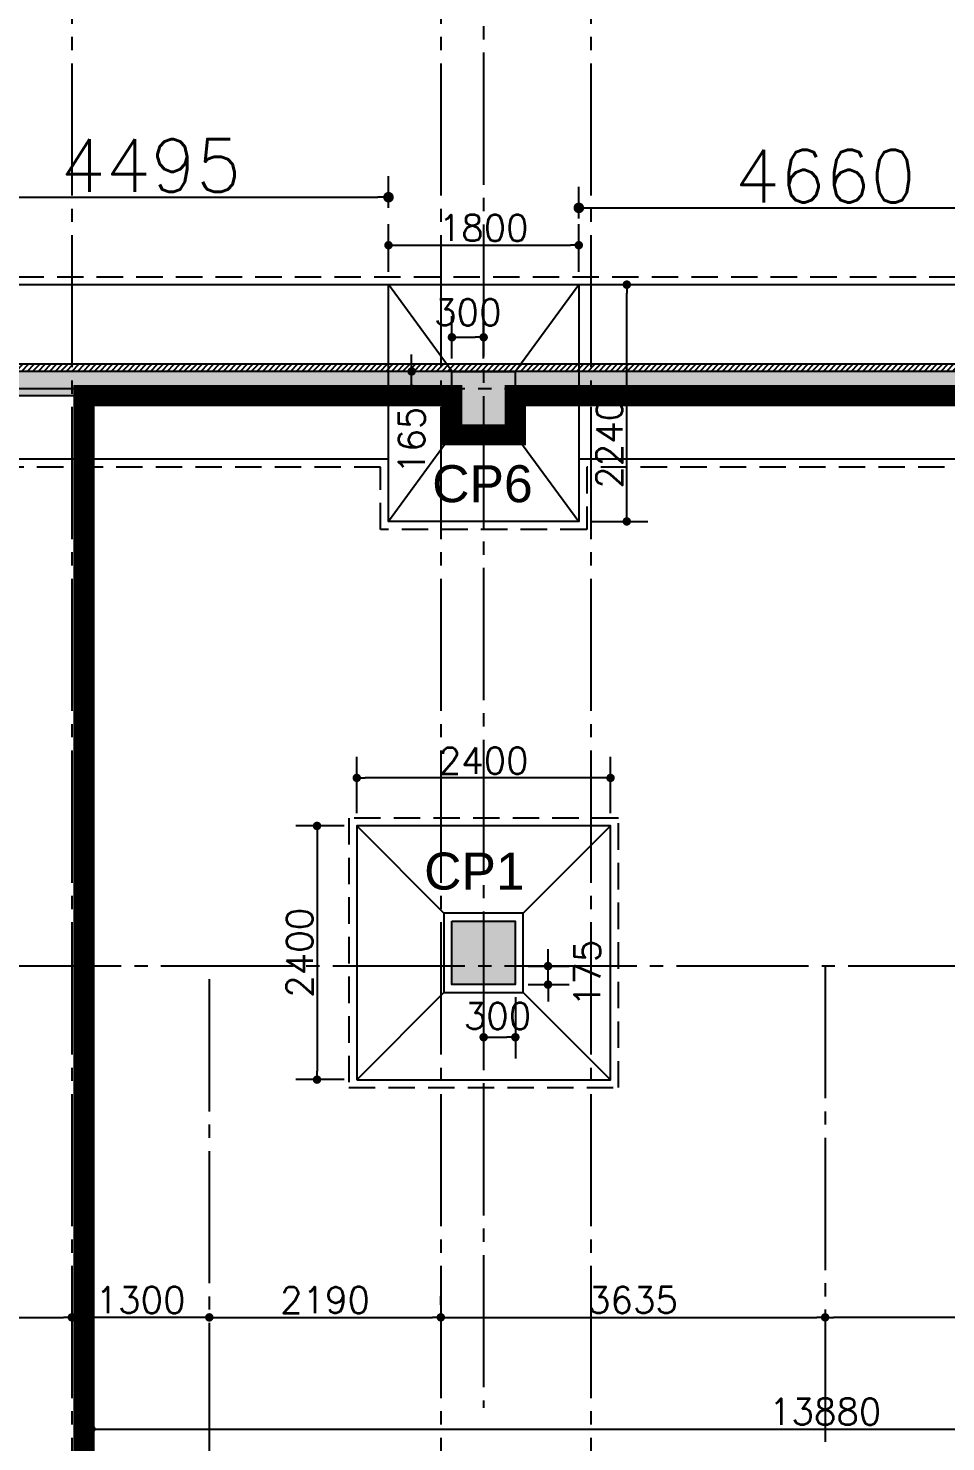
# Model space of a CAD drawing. Extents: x -200722 to 834823, y -494970 to 88783.
# Drawn here: x 293631 to 302309, y 41080 to 54450 of the extents above; entities that cross this region are included whole.
import ezdxf

# ---------------------------------------------------------------- set-up
doc = ezdxf.new("R2010")
doc.units = 0
doc.header["$LTSCALE"] = 100
doc.header["$MEASUREMENT"] = 0
doc.header["$PDMODE"] = 34
for name, pattern in [('ACAD_ISO04W100', [30, 24, -3, 0, -3]), ('CL', [3.25, 2.5, -0.25, 0.25, -0.25]), ('HIDDEN', [0.375, 0.25, -0.125])]:
    doc.linetypes.add(name, pattern=pattern)
doc.layers.get('0').update_dxf_attribs({"linetype": 'CONTINUOUS'})
doc.layers.get('DEFPOINTS').update_dxf_attribs({"linetype": 'CONTINUOUS'})
for name, color, linetype in [('A-Grid', 5, 'ACAD_ISO04W100'), ('BEAM', 4, 'CONTINUOUS'), ('COL', 150, 'CONTINUOUS'), ('DIM', 3, 'CONTINUOUS'), ('F_EXEC', 3, 'HIDDEN'), ('F_FTG1', 11, 'CONTINUOUS'), ('RCCWALL', 6, 'CONTINUOUS'), ('TEXT', 2, 'CONTINUOUS')]:
    doc.layers.add(name, color=color, linetype=linetype)
doc.layers.add('HATCH', color=252, linetype='CONTINUOUS', lineweight=30)
doc.styles.add('AR', font='arial.ttf')
doc.styles.add('ROMANS', font='romans.shx')
doc.styles.get("Standard").update_dxf_attribs({"font": 'simplex.shx'})
doc.dimstyles.new('01 S.K', dxfattribs={"dimtxt": 230, "dimasz": 100, "dimexe": 200, "dimexo": 100, "dimgap": 50, "dimtad": 1, "dimdec": 0, "dimzin": 0, "dimdsep": 46, "dimtxsty": 'Standard', "dimblk": 'DOT', "dimcen": 0.09, "dimclrd": 4, "dimclre": 4, "dimclrt": 4, "dimadec": 0, "dimazin": 0, "dimtfac": 1, "dimtdec": 0, "dimtofl": 0, "dimtmove": 0, "dimatfit": 3, "dimfxl": 2, "dimtolj": 1, "dimtzin": 0, "dimarcsym": 1})
doc.dimstyles.new('STANDARD$0', dxfattribs={"dimtxt": 2.5, "dimasz": 2.5, "dimexe": 2, "dimexo": 0.7, "dimgap": 0.9, "dimtad": 1, "dimdec": 0, "dimdsep": 46, "dimtxsty": 'ROMANS', "dimcen": 0.09, "dimclrd": 4, "dimclre": 4, "dimclrt": 3, "dimadec": 0, "dimazin": 0, "dimtfac": 1, "dimtdec": 0, "dimtmove": 0, "dimatfit": 3, "dimfxl": 1, "dimtolj": 1, "dimtzin": 0, "dimarcsym": 0})

# ---------------------------------------------------------------- blocks, each defined once
blk = doc.blocks.new('DOT')
at = {"color": 0, "linetype": 'ByBlock'}
blk.add_line((-0.5, 0), (-1, 0), dxfattribs=at)
at = {"color": 0, "linetype": 'ByBlock', "const_width": 0.5}
blk.add_lwpolyline([(-0.25, 0, 1), (0.25, 0, 1)], format="xyb", close=True, dxfattribs=at)
blk = doc.blocks.new('*D476')
at = {"layer": 'BEAM', "color": 0, "lineweight": -2, "transparency": 16777216}
for p, q in [((295263, 42256), (294123, 42256)), ((294043, 42136), (294043, 42056)), ((295343, 42136), (295343, 42056))]:
    blk.add_line(p, q, dxfattribs=at)
at = {"layer": 'DEFPOINTS', "color": 0, "lineweight": -3, "transparency": 16777216}
for p in [(294043, 42256, 7447), (294043, 42256), (295343, 42256, 7447)]:
    blk.add_point(p, dxfattribs=at)
at = {"layer": 'BEAM', "color": 0, "lineweight": -2, "transparency": 16777216, "xscale": 80, "yscale": 80, "zscale": 80, "rotation": 180}
blk.add_blockref('DOT', (294043, 42256), dxfattribs=at)
at = {"layer": 'BEAM', "color": 0, "lineweight": -2, "transparency": 16777216, "xscale": 80, "yscale": 80, "zscale": 80}
blk.add_blockref('DOT', (295343, 42256), dxfattribs=at)
at = {"layer": 'BEAM', "color": 0, "transparency": 16777216, "insert": (294693, 42420), "char_height": 248, "attachment_point": 5}
blk.add_mtext('\\A1;1300', dxfattribs=at)
blk = doc.blocks.new('_DOT')
at = {"color": 0, "linetype": 'ByBlock'}
blk.add_line((-0.5, 0), (-1, 0), dxfattribs=at)
at = {"color": 0, "linetype": 'ByBlock', "const_width": 0.5}
blk.add_lwpolyline([(-0.25, 0, 1), (0.25, 0, 1)], format="xyb", close=True, dxfattribs=at)
blk = doc.blocks.new('*D477')
at = {"layer": 'BEAM', "color": 0, "lineweight": -2, "transparency": 16777216}
for p, q in [((297533, 42376), (297533, 42456)), ((295423, 42256), (297453, 42256)), ((295343, 42136), (295343, 42056))]:
    blk.add_line(p, q, dxfattribs=at)
at = {"layer": 'DEFPOINTS', "color": 0, "lineweight": -3, "transparency": 16777216}
for p in [(295343, 42256, 7447), (297533, 42256, 7447), (297533, 42256)]:
    blk.add_point(p, dxfattribs=at)
at = {"layer": 'BEAM', "color": 0, "lineweight": -2, "transparency": 16777216, "xscale": 80, "yscale": 80, "zscale": 80, "rotation": 180}
blk.add_blockref('DOT', (295343, 42256), dxfattribs=at)
at = {"layer": 'BEAM', "color": 0, "lineweight": -2, "transparency": 16777216, "xscale": 80, "yscale": 80, "zscale": 80}
blk.add_blockref('DOT', (297533, 42256), dxfattribs=at)
at = {"layer": 'BEAM', "color": 0, "transparency": 16777216, "insert": (296438, 42420), "char_height": 248, "attachment_point": 5}
blk.add_mtext('\\A1;2190', dxfattribs=at)
blk = doc.blocks.new('*D480')
at = {"layer": 'BEAM', "color": 0, "lineweight": -2, "transparency": 16777216}
for p, q in [((297613, 42256), (301088, 42256)), ((297533, 42136), (297533, 42056)), ((301168, 42136), (301168, 42056))]:
    blk.add_line(p, q, dxfattribs=at)
at = {"layer": 'DEFPOINTS', "color": 0, "lineweight": -3, "transparency": 16777216}
for p in [(297533, 42256, 7447), (301168, 42256, 7447), (301168, 42256)]:
    blk.add_point(p, dxfattribs=at)
at = {"layer": 'BEAM', "color": 0, "lineweight": -2, "transparency": 16777216, "xscale": 80, "yscale": 80, "zscale": 80, "rotation": 180}
blk.add_blockref('DOT', (297533, 42256), dxfattribs=at)
at = {"layer": 'BEAM', "color": 0, "lineweight": -2, "transparency": 16777216, "xscale": 80, "yscale": 80, "zscale": 80}
blk.add_blockref('DOT', (301168, 42256), dxfattribs=at)
at = {"layer": 'BEAM', "color": 0, "transparency": 16777216, "insert": (299350, 42420), "char_height": 248, "attachment_point": 5}
blk.add_mtext('\\A1;3635', dxfattribs=at)
blk = doc.blocks.new('*D496')
at = {"layer": 'BEAM', "color": 0, "lineweight": -2, "transparency": 16777216}
for p, q in [((294228, 40409), (294228, 41400)), ((308108, 40409), (308108, 41400)), ((294308, 41200), (308028, 41200))]:
    blk.add_line(p, q, dxfattribs=at)
at = {"layer": 'DEFPOINTS', "color": 0, "lineweight": -3, "transparency": 16777216}
for p in [(308108, 41200), (294228, 40289, 7447), (308108, 40289, 7447)]:
    blk.add_point(p, dxfattribs=at)
at = {"layer": 'BEAM', "color": 0, "lineweight": -2, "transparency": 16777216, "xscale": 80, "yscale": 80, "zscale": 80, "rotation": 180}
blk.add_blockref('DOT', (294228, 41200), dxfattribs=at)
at = {"layer": 'BEAM', "color": 0, "lineweight": -2, "transparency": 16777216, "xscale": 80, "yscale": 80, "zscale": 80}
blk.add_blockref('DOT', (308108, 41200), dxfattribs=at)
at = {"layer": 'BEAM', "color": 0, "transparency": 16777216, "insert": (301168, 41364), "char_height": 248, "attachment_point": 5}
blk.add_mtext('\\A1;13880', dxfattribs=at)
blk = doc.blocks.new('*D661')
at = {"layer": 'BEAM', "color": 0, "lineweight": -2, "transparency": 16777216}
for p, q in [((291908, 42256), (293963, 42256)), ((291828, 42136), (291828, 42056)), ((294043, 42136), (294043, 42056))]:
    blk.add_line(p, q, dxfattribs=at)
at = {"layer": 'DEFPOINTS', "color": 0, "lineweight": -3, "transparency": 16777216}
for p in [(291828, 42256, 7447), (294043, 42256, 7447), (294043, 42256)]:
    blk.add_point(p, dxfattribs=at)
at = {"layer": 'BEAM', "color": 0, "lineweight": -2, "transparency": 16777216, "xscale": 80, "yscale": 80, "zscale": 80, "rotation": 180}
blk.add_blockref('DOT', (291828, 42256), dxfattribs=at)
at = {"layer": 'BEAM', "color": 0, "lineweight": -2, "transparency": 16777216, "xscale": 80, "yscale": 80, "zscale": 80}
blk.add_blockref('DOT', (294043, 42256), dxfattribs=at)
at = {"layer": 'BEAM', "color": 0, "transparency": 16777216, "insert": (292935, 42420), "char_height": 248, "attachment_point": 5}
blk.add_mtext('\\A1;2215', dxfattribs=at)
blk = doc.blocks.new('*D678')
at = {"layer": 'BEAM', "color": 0, "lineweight": -2, "transparency": 16777216}
for p, q in [((304723, 42256), (301248, 42256)), ((301168, 42136), (301168, 42056)), ((304803, 42136), (304803, 42056))]:
    blk.add_line(p, q, dxfattribs=at)
at = {"layer": 'DEFPOINTS', "color": 0, "lineweight": -3, "transparency": 16777216}
for p in [(301168, 42256, 7447), (301168, 42256), (304803, 42256, 7447)]:
    blk.add_point(p, dxfattribs=at)
at = {"layer": 'BEAM', "color": 0, "lineweight": -2, "transparency": 16777216, "xscale": 80, "yscale": 80, "zscale": 80, "rotation": 180}
blk.add_blockref('DOT', (301168, 42256), dxfattribs=at)
at = {"layer": 'BEAM', "color": 0, "lineweight": -2, "transparency": 16777216, "xscale": 80, "yscale": 80, "zscale": 80}
blk.add_blockref('DOT', (304803, 42256), dxfattribs=at)
at = {"layer": 'BEAM', "color": 0, "transparency": 16777216, "insert": (302985, 42420), "char_height": 248, "attachment_point": 5}
blk.add_mtext('\\A1;3635', dxfattribs=at)
blk = doc.blocks.new('*D952')
at = {"layer": 'BEAM', "color": 0, "lineweight": -2, "transparency": 16777216}
for p, q in [((296738, 47025), (296738, 47559)), ((299138, 47025), (299138, 47559)), ((299058, 47359), (296818, 47359))]:
    blk.add_line(p, q, dxfattribs=at)
at = {"layer": 'DEFPOINTS', "color": 0, "lineweight": -3, "transparency": 16777216}
for p in [(296738, 47359), (296738, 46905, 7447), (299138, 46905, 7447)]:
    blk.add_point(p, dxfattribs=at)
at = {"layer": 'BEAM', "color": 0, "lineweight": -2, "transparency": 16777216, "xscale": 80, "yscale": 80, "zscale": 80, "rotation": 180}
blk.add_blockref('DOT', (296738, 47359), dxfattribs=at)
at = {"layer": 'BEAM', "color": 0, "lineweight": -2, "transparency": 16777216, "xscale": 80, "yscale": 80, "zscale": 80}
blk.add_blockref('DOT', (299138, 47359), dxfattribs=at)
at = {"layer": 'BEAM', "color": 0, "transparency": 16777216, "insert": (297938, 47523), "char_height": 248, "attachment_point": 5}
blk.add_mtext('\\A1;2400', dxfattribs=at)
blk = doc.blocks.new('*D953')
at = {"layer": 'BEAM', "color": 0, "lineweight": -2, "transparency": 16777216}
for p, q in [((296618, 46905), (296162, 46905)), ((296362, 46825), (296362, 44585)), ((296618, 44505), (296162, 44505))]:
    blk.add_line(p, q, dxfattribs=at)
at = {"layer": 'DEFPOINTS', "color": 0, "lineweight": -3, "transparency": 16777216}
for p in [(296738, 46905, 7447), (296362, 44505), (296738, 44505, 7447)]:
    blk.add_point(p, dxfattribs=at)
at = {"layer": 'BEAM', "color": 0, "lineweight": -2, "transparency": 16777216, "xscale": 80, "yscale": 80, "zscale": 80}
for p, rotation in [((296362, 46905), 90), ((296362, 44505), 270)]:
    blk.add_blockref('DOT', p, dxfattribs=dict(at, rotation=rotation))
at = {"layer": 'BEAM', "color": 0, "transparency": 16777216, "insert": (296198, 45705), "char_height": 248, "attachment_point": 5, "rotation": 90}
blk.add_mtext('\\A1;2400', dxfattribs=at)
blk = doc.blocks.new('*D951')
at = {"layer": 'BEAM', "color": 0, "lineweight": -2, "transparency": 16777216}
for p, q in [((298547, 45659), (298547, 45739)), ((298358, 45579), (298747, 45579)), ((298547, 45404), (298547, 45579)), ((298358, 45404), (298747, 45404)), ((298547, 45324), (298547, 45244))]:
    blk.add_line(p, q, dxfattribs=at)
at = {"layer": 'DEFPOINTS', "color": 0, "lineweight": -3, "transparency": 16777216}
for p in [(298238, 45579, 7447), (298547, 45579), (298238, 45404, 7447)]:
    blk.add_point(p, dxfattribs=at)
at = {"layer": 'BEAM', "color": 0, "lineweight": -2, "transparency": 16777216, "xscale": 80, "yscale": 80, "zscale": 80}
for p, rotation in [((298547, 45579), 270), ((298547, 45404), 90)]:
    blk.add_blockref('DOT', p, dxfattribs=dict(at, rotation=rotation))
at = {"layer": 'BEAM', "color": 0, "transparency": 16777216, "insert": (298917, 45511), "char_height": 248, "attachment_point": 5, "rotation": 90}
blk.add_mtext('\\A1;175', dxfattribs=at)
blk = doc.blocks.new('*D962')
at = {"layer": 'BEAM', "color": 0, "lineweight": -2, "transparency": 16777216}
for p, q in [((297938, 45284), (297938, 44706)), ((298238, 45284), (298238, 44706)), ((298018, 44906), (298158, 44906))]:
    blk.add_line(p, q, dxfattribs=at)
at = {"layer": 'DEFPOINTS', "color": 0, "lineweight": -3, "transparency": 16777216}
for p in [(297938, 45404, 7447), (298238, 45404, 7447), (298238, 44906)]:
    blk.add_point(p, dxfattribs=at)
at = {"layer": 'BEAM', "color": 0, "lineweight": -2, "transparency": 16777216, "xscale": 80, "yscale": 80, "zscale": 80, "rotation": 180}
blk.add_blockref('DOT', (297938, 44906), dxfattribs=at)
at = {"layer": 'BEAM', "color": 0, "lineweight": -2, "transparency": 16777216, "xscale": 80, "yscale": 80, "zscale": 80}
blk.add_blockref('DOT', (298238, 44906), dxfattribs=at)
at = {"layer": 'BEAM', "color": 0, "transparency": 16777216, "insert": (298069, 45106), "char_height": 248, "attachment_point": 5}
blk.add_mtext('\\A1;300', dxfattribs=at)
blk = doc.blocks.new('*D1019')
at = {"layer": 'BEAM', "color": 0, "lineweight": -2, "transparency": 16777216}
for p, q in [((297257, 51284), (297257, 51364)), ((297518, 51204), (297057, 51204)), ((297257, 51040), (297257, 51204)), ((297518, 51040), (297057, 51040)), ((297257, 50960), (297257, 50880))]:
    blk.add_line(p, q, dxfattribs=at)
at = {"layer": 'DEFPOINTS', "color": 0, "lineweight": -3, "transparency": 16777216}
for p in [(297257, 51204), (297638, 51204, -2904), (297638, 51040, -2897)]:
    blk.add_point(p, dxfattribs=at)
at = {"layer": 'BEAM', "color": 0, "lineweight": -2, "transparency": 16777216, "xscale": 80, "yscale": 80, "zscale": 80}
for p, rotation in [((297257, 51204), 270), ((297257, 51040), 90)]:
    blk.add_blockref('DOT', p, dxfattribs=dict(at, rotation=rotation))
at = {"layer": 'BEAM', "color": 0, "transparency": 16777216, "insert": (297257, 50552), "char_height": 248, "attachment_point": 5, "rotation": 90}
blk.add_mtext('\\A1;165', dxfattribs=at)
blk = doc.blocks.new('*D1020')
at = {"layer": 'BEAM', "color": 0, "lineweight": -2, "transparency": 16777216}
for p, q in [((297638, 51325), (297638, 51727)), ((297938, 51325), (297938, 51727)), ((297718, 51527), (297858, 51527))]:
    blk.add_line(p, q, dxfattribs=at)
at = {"layer": 'DEFPOINTS', "color": 0, "lineweight": -3, "transparency": 16777216}
for p in [(297938, 51527), (297638, 51205, -2897), (297938, 51205, 7447)]:
    blk.add_point(p, dxfattribs=at)
at = {"layer": 'BEAM', "color": 0, "lineweight": -2, "transparency": 16777216, "xscale": 80, "yscale": 80, "zscale": 80, "rotation": 180}
blk.add_blockref('DOT', (297638, 51527), dxfattribs=at)
at = {"layer": 'BEAM', "color": 0, "lineweight": -2, "transparency": 16777216, "xscale": 80, "yscale": 80, "zscale": 80}
blk.add_blockref('DOT', (297938, 51527), dxfattribs=at)
at = {"layer": 'BEAM', "color": 0, "transparency": 16777216, "insert": (297788, 51762), "char_height": 248, "attachment_point": 5}
blk.add_mtext('\\A1;300', dxfattribs=at)
blk = doc.blocks.new('*D1021')
at = {"layer": 'BEAM', "color": 0, "lineweight": -2, "transparency": 16777216}
for p, q in [((298958, 52025), (299492, 52025)), ((299292, 49865), (299292, 51945)), ((298958, 49785), (299492, 49785))]:
    blk.add_line(p, q, dxfattribs=at)
at = {"layer": 'DEFPOINTS', "color": 0, "lineweight": -3, "transparency": 16777216}
for p in [(298838, 52025, 7447), (299292, 52025), (298838, 49785, 7447)]:
    blk.add_point(p, dxfattribs=at)
at = {"layer": 'BEAM', "color": 0, "lineweight": -2, "transparency": 16777216, "xscale": 80, "yscale": 80, "zscale": 80}
for p, rotation in [((299292, 52025), 90), ((299292, 49785), 270)]:
    blk.add_blockref('DOT', p, dxfattribs=dict(at, rotation=rotation))
at = {"layer": 'BEAM', "color": 0, "transparency": 16777216, "insert": (299128, 50520), "char_height": 248, "attachment_point": 5, "rotation": 90}
blk.add_mtext('\\A1;2240', dxfattribs=at)
blk = doc.blocks.new('*D1022')
at = {"layer": 'BEAM', "color": 0, "lineweight": -2, "transparency": 16777216}
for p, q in [((297038, 52145), (297038, 52598)), ((298838, 52145), (298838, 52598)), ((297118, 52398), (298758, 52398))]:
    blk.add_line(p, q, dxfattribs=at)
at = {"layer": 'DEFPOINTS', "color": 0, "lineweight": -3, "transparency": 16777216}
for p in [(298838, 52398), (297038, 52025, 7447), (298838, 52025, 7447)]:
    blk.add_point(p, dxfattribs=at)
at = {"layer": 'BEAM', "color": 0, "lineweight": -2, "transparency": 16777216, "xscale": 80, "yscale": 80, "zscale": 80, "rotation": 180}
blk.add_blockref('DOT', (297038, 52398), dxfattribs=at)
at = {"layer": 'BEAM', "color": 0, "lineweight": -2, "transparency": 16777216, "xscale": 80, "yscale": 80, "zscale": 80}
blk.add_blockref('DOT', (298838, 52398), dxfattribs=at)
at = {"layer": 'BEAM', "color": 0, "transparency": 16777216, "insert": (297938, 52562), "char_height": 248, "attachment_point": 5}
blk.add_mtext('\\A1;1800', dxfattribs=at)
blk = doc.blocks.new('*D3012')
at = {"color": 4, "lineweight": -2, "ltscale": 0.4, "transparency": 16777216}
for p, q in [((292543, 52752), (292543, 53052)), ((297038, 52752), (297038, 53052)), ((292643, 52852), (296938, 52852))]:
    blk.add_line(p, q, dxfattribs=at)
at = {"layer": 'DEFPOINTS', "color": 0, "lineweight": -3, "ltscale": 0.4, "transparency": 16777216}
for p in [(297038, 52852), (292543, 51580), (297038, 51580)]:
    blk.add_point(p, dxfattribs=at)
at = {"color": 4, "lineweight": -2, "ltscale": 0.4, "transparency": 16777216, "xscale": 100, "yscale": 100, "zscale": 100, "rotation": 180}
blk.add_blockref('_DOT', (292543, 52852), dxfattribs=at)
at = {"color": 4, "lineweight": -2, "ltscale": 0.4, "transparency": 16777216, "xscale": 100, "yscale": 100, "zscale": 100}
blk.add_blockref('_DOT', (297038, 52852), dxfattribs=at)
at = {"color": 4, "lineweight": -3, "ltscale": 0.4, "transparency": 16777216, "insert": (294790, 53152), "char_height": 500, "attachment_point": 5}
blk.add_mtext('\\A1;4495', dxfattribs=at)
blk = doc.blocks.new('*D3013')
at = {"color": 4, "lineweight": -2, "ltscale": 0.4, "transparency": 16777216}
for p, q in [((298838, 52651), (298838, 52951)), ((303498, 52651), (303498, 52951)), ((298938, 52751), (303398, 52751))]:
    blk.add_line(p, q, dxfattribs=at)
at = {"layer": 'DEFPOINTS', "color": 0, "lineweight": -3, "ltscale": 0.4, "transparency": 16777216}
for p in [(303498, 52751), (298838, 51507), (303498, 51447)]:
    blk.add_point(p, dxfattribs=at)
at = {"color": 4, "lineweight": -2, "ltscale": 0.4, "transparency": 16777216, "xscale": 100, "yscale": 100, "zscale": 100, "rotation": 180}
blk.add_blockref('_DOT', (298838, 52751), dxfattribs=at)
at = {"color": 4, "lineweight": -2, "ltscale": 0.4, "transparency": 16777216, "xscale": 100, "yscale": 100, "zscale": 100}
blk.add_blockref('_DOT', (303498, 52751), dxfattribs=at)
at = {"color": 4, "lineweight": -3, "ltscale": 0.4, "transparency": 16777216, "insert": (301168, 53051), "char_height": 500, "attachment_point": 5}
blk.add_mtext('\\A1;4660', dxfattribs=at)
blk = doc.blocks.new('*D3076')
at = {"color": 4, "lineweight": -2, "ltscale": 0.4, "transparency": 16777216}
for p, q in [((294043, 55656), (294043, 55812)), ((325742, 55512), (325742, 55812)), ((294143, 55612), (325642, 55612))]:
    blk.add_line(p, q, dxfattribs=at)
at = {"layer": 'DEFPOINTS', "color": 0, "lineweight": -3, "ltscale": 0.4, "transparency": 16777216}
for p in [(325742, 55612), (294043, 51275, 7447), (325742, 51205)]:
    blk.add_point(p, dxfattribs=at)
at = {"color": 4, "lineweight": -2, "ltscale": 0.4, "transparency": 16777216, "xscale": 100, "yscale": 100, "zscale": 100, "rotation": 180}
blk.add_blockref('_DOT', (294043, 55612), dxfattribs=at)
at = {"color": 4, "lineweight": -2, "ltscale": 0.4, "transparency": 16777216, "xscale": 100, "yscale": 100, "zscale": 100}
blk.add_blockref('_DOT', (325742, 55612), dxfattribs=at)
at = {"color": 4, "lineweight": -3, "ltscale": 0.4, "transparency": 16777216, "insert": (309892, 55912), "char_height": 500, "attachment_point": 5}
blk.add_mtext('\\A1;31699', dxfattribs=at)

msp = doc.modelspace()

# ---------------------------------------------------------------- hatches: boundary and pattern name
at = {"layer": 'DIM', "ltscale": 0.4, "true_color": 0x000000}
h = msp.add_hatch(dxfattribs=at)
h.set_pattern_fill('ANSI31', color=18, scale=300, style=0)
h.paths.add_polyline_path([(264422.6, 51274.9), (325741.6, 51274.9), (325741.6, 51204.9), (264422.6, 51204.9)])
at = {"layer": 'HATCH', "lineweight": -3, "ltscale": 0.4, "true_color": 0x000000}
for points in [[(297637.6, 51204.9), (291942.6, 51204.9), (291942.6, 50974.9), (297637.6, 50974.9)], [(304097.6, 51204.9), (298237.6, 51204.9), (298237.6, 50974.9), (304097.6, 50974.9)]]:
    msp.add_hatch(color=18, dxfattribs=at).paths.add_polyline_path(points)
at = {"layer": 'HATCH', "ltscale": 0.4, "true_color": 0x000000}
for points in [[(297637.6, 51204.9), (298237.6, 51204.9), (298237.6, 50604.9), (297637.6, 50604.9)], [(297637.6, 46004.4), (298237.6, 46004.4), (298237.6, 45404.4), (297637.6, 45404.4)]]:
    msp.add_hatch(color=18, dxfattribs=at).paths.add_polyline_path(points)

# ---------------------------------------------------------------- linework, layer by layer
at = {"color": 1, "lineweight": -3, "ltscale": 0.4, "const_width": 200, "elevation": 7446.6}
msp.add_lwpolyline([(294157.6, 25269.4), (294157.6, 50974.9), (297637.6, 50974.9), (297637.6, 50604.9), (298237.6, 50604.9), (298237.6, 50974.9), (304097.6, 50974.9), (304097.6, 50604.9), (304697.6, 50604.9), (304697.6, 50974.9), (310392.6, 50974.9), (310392.6, 50604.9), (310992.6, 50604.9), (310992.6, 50974.9), (316258.6, 50974.9)], dxfattribs=at)
at = {"layer": 'A-Grid', "color": 8, "linetype": 'CL', "ltscale": 5}
for p, q in [((297937.6, 59095.4, 7446.6), (297937.6, 41400.3, 7446.6)), ((327010.7, 51039.9, 7997.4), (224519.6, 51039.9, 7997.4)), ((327010.7, 45579, 7446.6), (224519.6, 45579, 7446.6)), ((301167.6, 45579, 7446.6), (301167.6, 29635.6, 7446.6))]:
    msp.add_line(p, q, dxfattribs=at)
at = {"layer": 'A-Grid', "color": 8, "linetype": 'CL', "ltscale": 5, "elevation": 7446.6}
for points in [[(294042.6, 62242.9), (294042.6, -9708.8)], [(297532.6, 62242.9), (297532.6, -9708.8)], [(298952.6, 62242.9), (298952.6, -9708.8)], [(295342.6, 45454.4), (295342.6, 31574.4)]]:
    msp.add_lwpolyline(points, dxfattribs=at)
at = {"layer": 'COL', "color": 18, "ltscale": 500, "true_color": 0x000000, "elevation": 7446.6}
for points in [[(297637.6, 51204.9), (298237.6, 51204.9), (298237.6, 50604.9), (297637.6, 50604.9), (297637.6, 51204.9)], [(297637.6, 46004.4), (298237.6, 46004.4), (298237.6, 45404.4), (297637.6, 45404.4), (297637.6, 46004.4)]]:
    msp.add_lwpolyline(points, dxfattribs=at)
at = {"layer": 'F_EXEC', "color": 18, "ltscale": 10, "true_color": 0x000000}
msp.add_line((263527.6, 52099.9, 7446.6), (326636.6, 52099.9, 7446.6), dxfattribs=at)
at = {"layer": 'F_EXEC', "color": 18, "ltscale": 10, "true_color": 0x000000, "elevation": 7446.6}
for points in [[(296962.6, 50299.9), (292617.6, 50299.9)], [(298912.6, 50299.9), (298912.6, 49709.9), (296962.6, 49709.9), (296962.6, 50299.9)], [(303422.6, 50299.9), (298912.6, 50299.9)]]:
    msp.add_lwpolyline(points, dxfattribs=at)
msp.add_lwpolyline([(296662.6, 44429.5), (299212.6, 44429.5), (299212.6, 46979.5), (296662.6, 46979.5)], close=True, dxfattribs=at)
at = {"layer": 'F_FTG1', "color": 18, "ltscale": 0.4, "true_color": 0x000000}
for p, q in [((263602.6, 52024.9, 7446.6), (324391.6, 52024.9, 7446.6)), ((297637.6, 51205, -2897.2), (297037.6, 52024.9, 7446.6)), ((298237.6, 51204.9, -2897.2), (298837.6, 52024.9, 7446.6)), ((297637.6, 50604.9, 7446.6), (297037.6, 49784.9, 7446.6)), ((298237.6, 50604.9, 7446.6), (298837.6, 49784.9, 7446.6)), ((297562.6, 46079.4, 7446.6), (296737.6, 46904.5, 7446.6)), ((298312.6, 46079.4, 7446.6), (299137.6, 46904.5, 7446.6)), ((297562.6, 45329.4, 7446.6), (296737.6, 44504.5, 7446.6)), ((298312.6, 45329.4, 7446.6), (299137.6, 44504.5, 7446.6))]:
    msp.add_line(p, q, dxfattribs=at)
at = {"layer": 'F_FTG1', "color": 18, "ltscale": 0.4, "true_color": 0x000000, "elevation": 7446.6}
for points in [[(297037.6, 52024.9), (298837.6, 52024.9), (298837.6, 49784.9), (297037.6, 49784.9)], [(296737.6, 44504.5), (299137.6, 44504.5), (299137.6, 46904.5), (296737.6, 46904.5)], [(297562.6, 45329.4), (298312.6, 45329.4), (298312.6, 46079.4), (297562.6, 46079.4)]]:
    msp.add_lwpolyline(points, close=True, dxfattribs=at)
for points in [[(297037.6, 50374.9), (292542.6, 50374.9)], [(303497.6, 50374.9), (298837.6, 50374.9)]]:
    msp.add_lwpolyline(points, dxfattribs=at)
at = {"layer": 'RCCWALL', "color": 1, "ltscale": 0.4, "elevation": 7446.6}
msp.add_lwpolyline([(264422.6, 51274.9), (325741.6, 51274.9), (325741.6, 51204.9), (264422.6, 51204.9)], close=True, dxfattribs=at)
at = {"layer": 'RCCWALL', "color": 42, "ltscale": 0.4, "elevation": 7446.6}
for points in [[(297637.6, 51204.9), (291942.6, 51204.9), (291942.6, 50974.9), (297637.6, 50974.9)], [(304097.6, 51204.9), (298237.6, 51204.9), (298237.6, 50974.9), (304097.6, 50974.9)]]:
    msp.add_lwpolyline(points, close=True, dxfattribs=at)

# ---------------------------------------------------------------- texts
at = {"layer": 'TEXT', "color": 18, "true_color": 0x000000, "style": 'AR'}
for s, p in [('CP6', (297451.1, 49966.9)), ('CP1', (297375.1, 46302.3, -7446.6))]:
    msp.add_text(s, height=350, dxfattribs=at).set_placement(p)

# ---------------------------------------------------------------- dimensions: what is measured, and where the dimension line sits
at = {"color": 18, "lineweight": -3, "ltscale": 0.4, "true_color": 0x000000}
dim = msp.add_linear_dim(base=(325741.6, 55612), p1=(294042.6, 51274.9, 7446.6), p2=(325741.6, 51204.9), dimstyle='01 S.K', override={"dimtxt": 500, "dimfxl": 100, "dimfxlon": 1}, dxfattribs=at)
dim.commit()
dim.dimension.update_dxf_attribs({"geometry": '*D3076', "text_midpoint": (309892.1, 55912)})
at = {"color": 5, "lineweight": -3, "ltscale": 0.4}
for base, p1, p2, picture, middle in [((297037.6, 52852.3), (292542.6, 51580.5, 7446.6), (297037.6, 51580.5, 7446.6), '*D3012', (294790.1, 53152.3)), ((303497.6, 52751.1), (298837.6, 51507.4, 7446.6), (303497.6, 51446.5, 7446.6), '*D3013', (301167.6, 53051.1))]:
    dim = msp.add_linear_dim(base=base, p1=p1, p2=p2, dimstyle='01 S.K', override={"dimtxt": 500, "dimfxl": 100, "dimfxlon": 1}, dxfattribs=at)
    dim.commit()
    dim.dimension.update_dxf_attribs({"geometry": picture, "text_midpoint": middle})
at = {"layer": 'BEAM', "color": 18, "true_color": 0x000000}
for base, p1, p2, picture, middle in [((298837.6, 52398.1), (297037.6, 52024.9, 7446.6), (298837.6, 52024.9, 7446.6), '*D1022', (297937.6, 52562.1)), ((296737.6, 47359.2), (299137.6, 46904.5, 7446.6), (296737.6, 46904.5, 7446.6), '*D952', (297937.6, 47523.2)), ((294042.6, 42256.4), (295342.6, 42256.4, 7446.6), (294042.6, 42256.4, 7446.6), '*D476', (294692.6, 42420.4)), ((308107.6, 41200), (294227.6, 40289.4, 7446.6), (308107.6, 40289.4, 7446.6), '*D496', (301167.6, 41364))]:
    dim = msp.add_linear_dim(base=base, p1=p1, p2=p2, dimstyle='STANDARD$0', override={"dimscale": 8, "dimtxt": 31, "dimasz": 10, "dimexe": 25, "dimexo": 15, "dimgap": 5, "dimzin": 3, "dimtxsty": 'Standard', "dimblk": 'DOT', "dimcen": 3, "dimdle": 1, "dimclrd": 0, "dimclre": 0, "dimclrt": 0, "dimtmove": 2, "dimldrblk": 'DOT', "dimtzin": 3}, dxfattribs=at)
    dim.commit()
    dim.dimension.update_dxf_attribs({"geometry": picture, "text_midpoint": middle})
for base, p1, p2, picture, middle in [((299291.8, 52024.9), (298837.6, 49784.9, 7446.6), (298837.6, 52024.9, 7446.6), '*D1021', (299127.8, 50519.9)), ((297257, 51204.5), (297637.6, 51039.9, -2897.2), (297638, 51204.5, -2904.3), '*D1019', (297257, 50551.5)), ((298546.9, 45579), (298237.6, 45404.4, 7446.6), (298237.6, 45579, 7446.6), '*D951', (298917.2, 45511))]:
    dim = msp.add_linear_dim(base=base, p1=p1, p2=p2, angle=90, dimstyle='STANDARD$0', override={"dimscale": 8, "dimtxt": 31, "dimasz": 10, "dimexe": 25, "dimexo": 15, "dimgap": 5, "dimzin": 3, "dimtxsty": 'Standard', "dimblk": 'DOT', "dimcen": 3, "dimdle": 1, "dimclrd": 0, "dimclre": 0, "dimclrt": 0, "dimtmove": 2, "dimldrblk": 'DOT', "dimtzin": 3}, dxfattribs=at)
    dim.commit()
    dim.dimension.update_dxf_attribs({"geometry": picture, "text_midpoint": middle, "dimtype": 160})
for base, p1, p2, picture, middle in [((297937.6, 51526.6), (297637.6, 51205, -2897.2), (297937.6, 51205, 7446.6), '*D1020', (297787.6, 51761.9)), ((298237.6, 44905.8), (297937.6, 45404.4, 7446.6), (298237.6, 45404.4, 7446.6), '*D962', (298068.5, 45105.7))]:
    dim = msp.add_linear_dim(base=base, p1=p1, p2=p2, dimstyle='STANDARD$0', override={"dimscale": 8, "dimtxt": 31, "dimasz": 10, "dimexe": 25, "dimexo": 15, "dimgap": 5, "dimzin": 3, "dimtxsty": 'Standard', "dimblk": 'DOT', "dimcen": 3, "dimdle": 1, "dimclrd": 0, "dimclre": 0, "dimclrt": 0, "dimtmove": 2, "dimldrblk": 'DOT', "dimtzin": 3}, dxfattribs=at)
    dim.commit()
    dim.dimension.update_dxf_attribs({"geometry": picture, "text_midpoint": middle, "dimtype": 160})
for base, p1, p2, angle, picture, middle in [((296361.8, 44504.5), (296737.6, 46904.5, 7446.6), (296737.6, 44504.5, 7446.6), 90, '*D953', (296197.8, 45704.5)), ((294042.6, 42256.4), (291827.6, 42256.4, 7446.6), (294042.6, 42256.4, 7446.6), 180, '*D661', (292935.1, 42420.4)), ((297532.6, 42256.4), (295342.6, 42256.4, 7446.6), (297532.6, 42256.4, 7446.6), 180, '*D477', (296437.6, 42420.4)), ((301167.6, 42256.4), (297532.6, 42256.4, 7446.6), (301167.6, 42256.4, 7446.6), 180, '*D480', (299350.1, 42420.4)), ((301167.6, 42256.4), (304802.6, 42256.4, 7446.6), (301167.6, 42256.4, 7446.6), 0, '*D678', (302985.1, 42420.4))]:
    dim = msp.add_linear_dim(base=base, p1=p1, p2=p2, angle=angle, dimstyle='STANDARD$0', override={"dimscale": 8, "dimtxt": 31, "dimasz": 10, "dimexe": 25, "dimexo": 15, "dimgap": 5, "dimzin": 3, "dimtxsty": 'Standard', "dimblk": 'DOT', "dimcen": 3, "dimdle": 1, "dimclrd": 0, "dimclre": 0, "dimclrt": 0, "dimtmove": 2, "dimldrblk": 'DOT', "dimtzin": 3}, dxfattribs=at)
    dim.commit()
    dim.dimension.update_dxf_attribs({"geometry": picture, "text_midpoint": middle})

doc.saveas('drawing.dxf')
